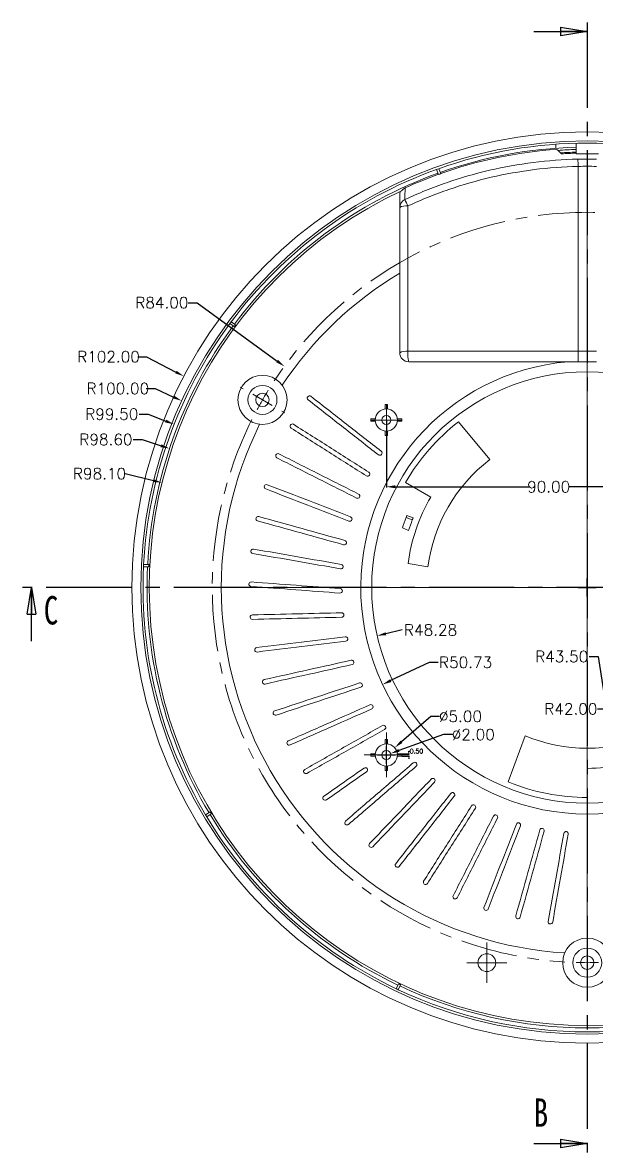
# Model space of a CAD drawing. Header units: inches. Extents: x -602 to 2189, y 557 to 1254.
# Drawn here: x -382.2 to -253.6, y 874.2 to 1127.1 of the extents above; entities that cross this region are included whole.
import ezdxf

# ---------------------------------------------------------------- set-up
doc = ezdxf.new("R2010")
doc.units = ezdxf.units.IN
doc.linetypes.add('CENTER2', pattern=[28.575, 19.05, -3.175, 3.175, -3.175])
doc.linetypes.add('CENTERX2', pattern=[20.32, 12.7, -2.54, 2.54, -2.54])
doc.styles.add('SLDTEXTSTYLE0', font='TXT', dxfattribs={"width": 0.75})
doc.styles.get("Standard").update_dxf_attribs({"font": 'txt', "bigfont": 'gbcbig.shx'})
doc.dimstyles.new('1.5', dxfattribs={"dimtxt": 1, "dimasz": 0.3, "dimexe": 0.18, "dimexo": 0.0625, "dimgap": 0.09, "dimtad": 0, "dimtih": 1, "dimtoh": 1, "dimzin": 0, "dimdsep": 46, "dimtxsty": 'Standard', "dimcen": 0, "dimadec": 0, "dimazin": 2, "dimtfac": 1, "dimtofl": 0, "dimtmove": 0, "dimatfit": 3, "dimfxl": 1, "dimtolj": 1, "dimtzin": 0, "dimarcsym": 0})
doc.dimstyles.new('2.5', dxfattribs={"dimtxt": 2.5, "dimasz": 2, "dimexe": 0.18, "dimexo": 0.0625, "dimgap": 0.09, "dimtad": 0, "dimtih": 1, "dimtoh": 1, "dimzin": 0, "dimdsep": 46, "dimtxsty": 'Standard', "dimcen": 2, "dimadec": 0, "dimazin": 0, "dimtfac": 1, "dimtofl": 0, "dimtmove": 0, "dimatfit": 3, "dimfxl": 1, "dimtolj": 1, "dimtzin": 0, "dimarcsym": 0})

# ---------------------------------------------------------------- blocks, each defined once
blk = doc.blocks.new('SW_CENTERMARKSYMBOL_5')
at = {"color": 0, "linetype": 'Continuous', "lineweight": 0}
for p, q in [((0, 2.5), (0, 5)), ((-2.5, 0), (-5, 0)), ((0, 0), (-2.5, 0)), ((0, 0), (0, 2.5)), ((0, 0), (0, -2.5)), ((0, 0), (2.5, 0)), ((2.5, 0), (5, 0)), ((0, -2.5), (0, -5))]:
    blk.add_line(p, q, dxfattribs=at)
blk = doc.blocks.new('SW_CENTERMARKSYMBOL_6')
at = {"color": 0, "linetype": 'Continuous', "lineweight": 0}
for p, q in [((72.75, -37), (72.75, 44.5)), ((-4.33, 2.5), (-4.98, 2.87)), ((149.82, 2.5), (150.47, 2.87)), ((0, 0), (-2.17, 1.25)), ((0, 0), (2.17, -1.25)), ((145.49, 0), (147.66, 1.25)), ((4.33, -2.5), (4.98, -2.88)), ((141.16, -2.5), (140.51, -2.88)), ((145.49, 0), (143.33, -1.25)), ((72.75, -42), (72.75, -39.5)), ((67.75, -42), (-13.75, -42)), ((72.75, -42), (70.25, -42)), ((72.75, -42), (72.75, -44.5)), ((72.75, -42), (75.25, -42)), ((77.75, -42), (159.25, -42)), ((72.75, -47), (72.75, -128.5)), ((72.75, -121), (72.75, -120.25)), ((72.75, -126), (72.75, -123.5)), ((72.75, -126), (72.75, -128.5)), ((72.75, -131), (72.75, -131.75))]:
    blk.add_line(p, q, dxfattribs=at)
at = {"color": 0, "linetype": 'CENTERX2', "lineweight": 0}
for start, end in [(33.4105, 146.5895), (153.4105, 266.5895), (273.4105, 26.5895)]:
    blk.add_arc((72.75, -42), 84, start, end, dxfattribs=at)
at = {"color": 0, "linetype": 'Continuous', "lineweight": 0}
for start, end in [(148.2948, 150), (30, 31.7052), (150, 151.7052), (28.2948, 30), (268.2948, 270), (270, 271.7052)]:
    blk.add_arc((72.75, -42), 84, start, end, dxfattribs=at)
blk = doc.blocks.new('SW_CENTERMARKSYMBOL_7')
at = {"color": 0, "linetype": 'Continuous', "lineweight": 0}
for p, q in [((0, 2.5), (0, 4.5)), ((-2.5, 0), (-4.5, 0)), ((0, 0), (-2.5, 0)), ((0, 0), (0, 2.5)), ((0, 0), (0, -2.5)), ((0, 0), (2.5, 0)), ((2.5, 0), (4.5, 0)), ((0, -2.5), (0, -4.5))]:
    blk.add_line(p, q, dxfattribs=at)
blk = doc.blocks.new('SW_CENTERMARKSYMBOL_10')
at = {"color": 0, "linetype": 'Continuous', "lineweight": 0}
for p, q in [((0, 2.5), (0, 3.5)), ((-2.5, 0), (-3.5, 0)), ((0, 0), (-2.5, 0)), ((0, 0), (0, 2.5)), ((0, 0), (0, -2.5)), ((0, 0), (2.5, 0)), ((2.5, 0), (3.5, 0)), ((0, -2.5), (0, -3.5))]:
    blk.add_line(p, q, dxfattribs=at)
blk = doc.blocks.new('_CLOSED')
at = {"color": 0, "linetype": 'ByBlock', "lineweight": -2}
for p, q in [((-1, 0.166667), (0, 0)), ((-1, 0.166667), (-1, -0.166667)), ((0, 0), (-1, -0.166667)), ((0, 0), (-1, 0))]:
    blk.add_line(p, q, dxfattribs=at)
blk = doc.blocks.new('*D179')
at = {"color": 0, "lineweight": -2}
for p, q in [((-300.69, 1038.09), (-300.69, 1023.03)), ((-210.69, 1038.09), (-210.69, 1023.03)), ((-298.69, 1023.21), (-268.79, 1023.21)), ((-212.69, 1023.21), (-259.86, 1023.21))]:
    blk.add_line(p, q, dxfattribs=at)
at = {"color": 0}
for points in [[(-298.69, 1023.54), (-298.69, 1022.88), (-300.69, 1023.21)], [(-212.69, 1023.54), (-212.69, 1022.88), (-210.69, 1023.21)]]:
    blk.add_solid(points, dxfattribs=at)
at = {"layer": 'Defpoints', "color": 0}
for p in [(-300.69, 1038.16), (-210.69, 1038.16), (-210.69, 1023.21)]:
    blk.add_point(p, dxfattribs=at)
at = {"color": 0, "insert": (-264.33, 1023.21), "char_height": 2.5, "attachment_point": 5}
blk.add_mtext('\\A1;90.00', dxfattribs=at)
blk = doc.blocks.new('*D180')
at = {"color": 0, "lineweight": -2}
for p, q in [((-345.06, 1064.42), (-343.06, 1064.42)), ((-343.06, 1064.42), (-325.16, 1051.35)), ((-255.69, 998.66), (-255.69, 1002.66)), ((-257.69, 1000.66), (-253.69, 1000.66))]:
    blk.add_line(p, q, dxfattribs=at)
at = {"color": 0}
blk.add_solid([(-324.96, 1051.62), (-325.35, 1051.09), (-323.54, 1050.18)], dxfattribs=at)
at = {"layer": 'Defpoints', "color": 0}
for p in [(-323.54, 1050.18), (-255.69, 1000.66)]:
    blk.add_point(p, dxfattribs=at)
at = {"color": 0, "insert": (-350.98, 1064.42), "char_height": 2.5, "attachment_point": 5}
blk.add_mtext('\\A1;R84.00', dxfattribs=at)
blk = doc.blocks.new('*D181')
at = {"color": 0, "lineweight": -2}
for p, q in [((-356.38, 1052.32), (-354.38, 1052.32)), ((-354.38, 1052.32), (-347.83, 1048.89)), ((-255.69, 998.66), (-255.69, 1002.66)), ((-257.69, 1000.66), (-253.69, 1000.66))]:
    blk.add_line(p, q, dxfattribs=at)
at = {"color": 0}
blk.add_solid([(-347.67, 1049.18), (-347.98, 1048.59), (-346.06, 1047.96)], dxfattribs=at)
at = {"layer": 'Defpoints', "color": 0}
for p in [(-346.06, 1047.96), (-255.69, 1000.66)]:
    blk.add_point(p, dxfattribs=at)
at = {"color": 0, "insert": (-362.93, 1052.32), "char_height": 2.5, "attachment_point": 5}
blk.add_mtext('\\A1;R102.00', dxfattribs=at)
blk = doc.blocks.new('*D182')
at = {"color": 0, "lineweight": -2}
for p, q in [((-354.5, 1045.21), (-352.5, 1045.21)), ((-352.5, 1045.21), (-348.35, 1043.3)), ((-255.69, 998.66), (-255.69, 1002.66)), ((-257.69, 1000.66), (-253.69, 1000.66))]:
    blk.add_line(p, q, dxfattribs=at)
at = {"color": 0}
blk.add_solid([(-348.21, 1043.6), (-348.49, 1043), (-346.53, 1042.46)], dxfattribs=at)
at = {"layer": 'Defpoints', "color": 0}
for p in [(-346.53, 1042.46), (-255.69, 1000.66)]:
    blk.add_point(p, dxfattribs=at)
at = {"color": 0, "insert": (-360.84, 1045.21), "char_height": 2.5, "attachment_point": 5}
blk.add_mtext('\\A1;R100.00', dxfattribs=at)
blk = doc.blocks.new('*D183')
at = {"color": 0, "lineweight": -2}
for p, q in [((-356.06, 1039.48), (-354.06, 1039.48)), ((-354.06, 1039.48), (-350.1, 1037.92)), ((-255.69, 998.66), (-255.69, 1002.66)), ((-257.69, 1000.66), (-253.69, 1000.66))]:
    blk.add_line(p, q, dxfattribs=at)
at = {"color": 0}
blk.add_solid([(-349.98, 1038.23), (-350.22, 1037.61), (-348.24, 1037.19)], dxfattribs=at)
at = {"layer": 'Defpoints', "color": 0}
for p in [(-348.24, 1037.19), (-255.69, 1000.66)]:
    blk.add_point(p, dxfattribs=at)
at = {"color": 0, "insert": (-362.19, 1039.48), "char_height": 2.5, "attachment_point": 5}
blk.add_mtext('\\A1;R99.50', dxfattribs=at)
blk = doc.blocks.new('*D184')
at = {"color": 0, "lineweight": -2}
for p, q in [((-357.37, 1033.79), (-355.37, 1033.79)), ((-355.37, 1033.79), (-351.15, 1032.39)), ((-255.69, 998.66), (-255.69, 1002.66)), ((-257.69, 1000.66), (-253.69, 1000.66))]:
    blk.add_line(p, q, dxfattribs=at)
at = {"color": 0}
blk.add_solid([(-351.05, 1032.71), (-351.26, 1032.07), (-349.25, 1031.76)], dxfattribs=at)
at = {"layer": 'Defpoints', "color": 0}
for p in [(-349.25, 1031.76), (-255.69, 1000.66)]:
    blk.add_point(p, dxfattribs=at)
at = {"color": 0, "insert": (-363.5, 1033.79), "char_height": 2.5, "attachment_point": 5}
blk.add_mtext('\\A1;R98.60', dxfattribs=at)
blk = doc.blocks.new('*D185')
at = {"color": 0, "lineweight": -2}
for p, q in [((-359.23, 1026.15), (-352.88, 1024.59)), ((-255.69, 998.66), (-255.69, 1002.66)), ((-257.69, 1000.66), (-253.69, 1000.66))]:
    blk.add_line(p, q, dxfattribs=at)
at = {"color": 0}
blk.add_solid([(-352.8, 1024.91), (-352.96, 1024.27), (-350.94, 1024.11)], dxfattribs=at)
at = {"layer": 'Defpoints', "color": 0}
for p in [(-350.94, 1024.11), (-255.69, 1000.66)]:
    blk.add_point(p, dxfattribs=at)
at = {"color": 0, "insert": (-364.94, 1026.15), "char_height": 2.5, "attachment_point": 5}
blk.add_mtext('\\A1;R98.10', dxfattribs=at)
blk = doc.blocks.new('*D189')
at = {"color": 0, "lineweight": -2}
for p, q in [((-253.43, 973.47), (-251.43, 973.47)), ((-251.43, 973.47), (-249.5, 961.14))]:
    blk.add_line(p, q, dxfattribs=at)
at = {"color": 0}
blk.add_solid([(-249.17, 961.19), (-249.83, 961.09), (-249.2, 959.16)], dxfattribs=at)
at = {"layer": 'Defpoints', "color": 0}
for p in [(-255.69, 1000.66), (-249.2, 959.16)]:
    blk.add_point(p, dxfattribs=at)
at = {"color": 0, "insert": (-259.36, 973.47), "char_height": 2.5, "attachment_point": 5}
blk.add_mtext('\\A1;R42.00', dxfattribs=at)
blk = doc.blocks.new('*D190')
at = {"color": 0, "lineweight": -2}
for p, q in [((-255.27, 985.19), (-253.27, 985.19)), ((-253.27, 985.19), (-249.29, 959.65))]:
    blk.add_line(p, q, dxfattribs=at)
at = {"color": 0}
blk.add_solid([(-248.96, 959.7), (-249.62, 959.6), (-248.98, 957.68)], dxfattribs=at)
at = {"layer": 'Defpoints', "color": 0}
for p in [(-255.69, 1000.66), (-248.98, 957.68)]:
    blk.add_point(p, dxfattribs=at)
at = {"color": 0, "insert": (-261.41, 985.19), "char_height": 2.5, "attachment_point": 5}
blk.add_mtext('\\A1;R43.50', dxfattribs=at)
blk = doc.blocks.new('*D192')
at = {"color": 0, "lineweight": -2}
for p, q in [((-290.76, 971.8), (-297.3, 966.11)), ((-288.76, 971.8), (-290.76, 971.8)), ((-300.69, 961.16), (-300.69, 965.16)), ((-302.69, 963.16), (-298.69, 963.16))]:
    blk.add_line(p, q, dxfattribs=at)
at = {"color": 0}
blk.add_solid([(-297.51, 966.36), (-297.08, 965.86), (-298.8, 964.8)], dxfattribs=at)
at = {"layer": 'Defpoints', "color": 0}
for p in [(-298.8, 964.8), (-302.58, 961.51)]:
    blk.add_point(p, dxfattribs=at)
at = {"color": 0, "insert": (-284.09, 971.8), "char_height": 2.5, "attachment_point": 5}
blk.add_mtext('\\A1;∅5.00', dxfattribs=at)
blk = doc.blocks.new('*D193')
at = {"color": 0, "lineweight": -2}
for p, q in [((-287.89, 967.72), (-297.86, 964.16)), ((-285.89, 967.72), (-287.89, 967.72)), ((-300.69, 961.16), (-300.69, 965.16)), ((-302.69, 963.16), (-298.69, 963.16))]:
    blk.add_line(p, q, dxfattribs=at)
at = {"color": 0}
blk.add_solid([(-297.98, 964.48), (-297.75, 963.85), (-299.75, 963.49)], dxfattribs=at)
at = {"layer": 'Defpoints', "color": 0}
for p in [(-301.63, 962.82), (-299.75, 963.49)]:
    blk.add_point(p, dxfattribs=at)
at = {"color": 0, "insert": (-281.22, 967.72), "char_height": 2.5, "attachment_point": 5}
blk.add_mtext('\\A1;∅2.00', dxfattribs=at)
blk = doc.blocks.new('*D194')
at = {"color": 0, "lineweight": -2}
for p, q in [((-295.68, 963.71), (-295.68, 964.01)), ((-295.68, 964.01), (-295.38, 964.01)), ((-297.13, 963.41), (-295.5, 963.41)), ((-297.13, 962.91), (-295.5, 962.91)), ((-295.68, 962.61), (-295.68, 962.31))]:
    blk.add_line(p, q, dxfattribs=at)
at = {"color": 0}
for points in [[(-295.73, 963.71), (-295.63, 963.71), (-295.68, 963.41)], [(-295.73, 962.61), (-295.63, 962.61), (-295.68, 962.91)]]:
    blk.add_solid(points, dxfattribs=at)
at = {"layer": 'Defpoints', "color": 0}
for p in [(-297.19, 963.41), (-297.19, 962.91), (-295.68, 962.91)]:
    blk.add_point(p, dxfattribs=at)
at = {"color": 0, "insert": (-293.95, 964.01), "char_height": 1, "attachment_point": 5}
blk.add_mtext('\\A1;0.50', dxfattribs=at)
blk = doc.blocks.new('*D222')
at = {"color": 0, "lineweight": -2}
blk.add_line((-297.12, 991.15), (-300.8, 990.3), dxfattribs=at)
at = {"color": 0}
blk.add_solid([(-300.87, 990.63), (-300.73, 989.98), (-302.75, 989.85)], dxfattribs=at)
at = {"layer": 'Defpoints', "color": 0}
for p in [(-255.69, 1000.66), (-302.75, 989.85)]:
    blk.add_point(p, dxfattribs=at)
at = {"color": 0, "insert": (-290.78, 991.15), "char_height": 2.5, "attachment_point": 5}
blk.add_mtext('\\A1;R48.28', dxfattribs=at)
blk = doc.blocks.new('*D223')
at = {"color": 0, "lineweight": -2}
for p, q in [((-291.08, 983.89), (-299.73, 979.8)), ((-289.08, 983.89), (-291.08, 983.89))]:
    blk.add_line(p, q, dxfattribs=at)
at = {"color": 0}
blk.add_solid([(-299.87, 980.1), (-299.58, 979.5), (-301.54, 978.94)], dxfattribs=at)
at = {"layer": 'Defpoints', "color": 0}
for p in [(-255.69, 1000.66), (-301.54, 978.94)]:
    blk.add_point(p, dxfattribs=at)
at = {"color": 0, "insert": (-282.94, 983.89), "char_height": 2.5, "attachment_point": 5}
blk.add_mtext('\\A1;R50.73', dxfattribs=at)

msp = doc.modelspace()

# ---------------------------------------------------------------- linework, layer by layer
at = {"color": 1, "linetype": 'CENTER2'}
for p, q in [((-255.689, 1127.136), (-255.689, 874.176)), ((-129.209, 1000.656), (-382.169, 1000.656))]:
    msp.add_line(p, q, dxfattribs=at)
at = {"color": 7, "linetype": 'Continuous', "lineweight": 30}
for p, q in [((-267.689, 1125.136), (-255.689, 1125.136)), ((-380.169, 988.656), (-380.169, 1000.656)), ((-267.689, 876.176), (-255.689, 876.176))]:
    msp.add_line(p, q, dxfattribs=at)
at = {"color": 7, "linetype": 'Continuous', "lineweight": 15}
for p, q in [((-262.762, 1099.904), (-262.762, 1099)), ((-258.189, 1097.723), (-258.189, 1100.124)), ((-288.978, 1093.145), (-289.438, 1094.257)), ((-288.967, 1094.426), (-288.506, 1093.314)), ((-257.739, 1094.938), (-257.739, 1053.549)), ((-297.689, 1053.201), (-297.689, 1085.728)), ((-295.88, 1086.074), (-295.88, 1053.547)), ((-335.455, 1060.135), (-334.454, 1059.466)), ((-334.752, 1059.064), (-335.753, 1059.733)), ((-257.739, 1051.201), (-257.739, 1053.549)), ((-257.739, 1053.549), (-253.64, 1053.549)), ((-257.739, 1051.201), (-295.689, 1051.201)), ((-253.64, 1051.201), (-257.739, 1051.201)), ((-300.939, 1040.643), (-300.939, 1041.656)), ((-300.939, 1041.656), (-300.439, 1041.656)), ((-300.439, 1041.656), (-300.439, 1040.643)), ((-304.189, 1038.406), (-303.177, 1038.406)), ((-304.189, 1037.906), (-304.189, 1038.406)), ((-303.177, 1037.906), (-304.189, 1037.906)), ((-298.202, 1038.406), (-297.189, 1038.406)), ((-297.189, 1037.906), (-298.202, 1037.906)), ((-297.189, 1038.406), (-297.189, 1037.906)), ((-277.519, 1029.282), (-284.553, 1037.749)), ((-300.939, 1034.656), (-300.939, 1035.668)), ((-300.439, 1034.656), (-300.939, 1034.656)), ((-300.439, 1035.668), (-300.439, 1034.656)), ((-296.393, 1024.156), (-290.764, 1020.906)), ((-294.872, 1015.779), (-296.265, 1016.336)), ((-294.689, 1016.244), (-296.082, 1016.801)), ((-297.099, 1013.979), (-295.703, 1013.421)), ((-353.878, 1005.296), (-355.081, 1005.296)), ((-355.057, 1005.796), (-353.853, 1005.796)), ((-295.834, 1006.008), (-291.395, 1005.248)), ((-300.939, 966.656), (-300.939, 965.643)), ((-300.439, 966.656), (-300.939, 966.656)), ((-300.439, 965.643), (-300.439, 966.656)), ((-269.566, 967.438), (-273.381, 957.113)), ((-303.177, 963.406), (-304.189, 963.406)), ((-304.189, 963.406), (-304.189, 962.906)), ((-304.189, 962.906), (-303.177, 962.906)), ((-297.189, 963.406), (-298.202, 963.406)), ((-298.202, 962.906), (-297.189, 962.906)), ((-297.189, 962.906), (-297.189, 963.406)), ((-300.939, 960.668), (-300.939, 959.656)), ((-300.939, 959.656), (-300.439, 959.656)), ((-300.439, 959.656), (-300.439, 960.668)), ((-255.689, 953.656), (-255.689, 960.156)), ((-341.166, 949.724), (-340.165, 950.393)), ((-339.908, 949.963), (-340.909, 949.295)), ((-298.464, 910.82), (-298.004, 911.932)), ((-297.551, 911.717), (-298.012, 910.605))]:
    msp.add_line(p, q, dxfattribs=at)
for centre, radius in [((-255.689, 1000.656), 102), ((-255.689, 1000.656), 100), ((-328.436, 1042.656), 5.5), ((-255.689, 1000.656), 48.284), ((-328.436, 1042.656), 3.25), ((-328.436, 1042.656), 1.5), ((-300.689, 1038.156), 2.5), ((-300.689, 1038.156), 1), ((-300.689, 963.156), 2.5), ((-300.689, 963.156), 1), ((-255.689, 916.656), 5.5), ((-278.189, 916.656), 2), ((-255.689, 916.656), 3.25), ((-255.689, 916.656), 1.5)]:
    msp.add_circle(centre, radius, dxfattribs=at)
for centre, radius, start, end in [((-255.689, 1000.656), 99.5, 70.46118, 109.53882), ((-255.689, 1000.656), 98.598, 91.45292, 109.5117), ((-255.689, 1000.656), 98.333, 93.96997, 109.50366), ((-255.689, 1000.656), 98.098, 91.46033, 93.83905), ((-255.689, 1000.656), 97.5, 91.46928, 93.50175), ((-255.689, 1000.656), 97.275, 91.47268, 93.38876), ((-255.689, 1000.656), 97.099, 88.52465, 91.47535), ((-403.622, 1091.885), 145.915, 1.19907, 1.83614), ((-255.689, 1000.656), 99.5, 109.82709, 143.28882), ((-255.689, 1000.656), 98.598, 109.80261, 143.2617), ((-255.689, 1000.656), 98.333, 109.79535, 114.52526), ((-255.689, 1000.656), 99.5, 109.53882, 109.82709), ((-255.689, 1000.656), 98.298, 109.50257, 109.79438), ((-255.689, 1000.656), 98.098, 115.0799, 64.9201), ((-295.728, 1085.719), 1.962, 114.05582, 179.74498), ((-296.286, 1083.29), 2.813, 81.70483, 119.93017), ((-258.226, 1103.904), 41.662, 203.17241, 205.33968), ((-255.689, 1000.656), 81.972, 120.82177, 146.46936), ((-255.689, 1000.656), 99.5, 143.28882, 143.57709), ((-255.689, 1000.656), 99.5, 143.57709, 177.03882), ((-255.689, 1000.656), 98.598, 143.55261, 177.0117), ((-255.689, 1000.656), 98.298, 143.25257, 143.54438), ((-296.286, 1050.763), 2.813, 81.70483, 119.93017), ((-295.689, 1053.201), 2, 180, 270), ((-289.38, 1052.895), 6.533, 174.2707, 195.02508), ((-255.689, 1000.656), 50.728, 94.86336, 85.13664), ((-255.689, 1000.656), 81.972, 153.53064, 266.46936), ((-255.689, 1000.656), 47, 127.88753, 150), ((-255.689, 1000.656), 36, 127.32842, 172.67158), ((-255.689, 1000.656), 40.5, 150, 172.40612), ((-255.689, 1000.656), 43.5, 158.8718, 162.16526), ((-255.689, 1000.656), 43.5, 158.21321, 158.8718), ((-255.689, 1000.656), 42, 158.89532, 162.30664), ((-255.689, 1000.656), 42, 158.21321, 158.89532), ((-255.689, 1000.656), 99.5, 177.32709, 210.78882), ((-255.689, 1000.656), 99.5, 177.03882, 177.32709), ((-255.689, 1000.656), 98.598, 177.30261, 210.7617), ((-255.689, 1000.656), 98.298, 177.00257, 177.29438), ((-255.689, 1000.656), 36, 247.32842, 292.67158), ((-255.689, 1000.656), 40.5, 270, 292.40612), ((-255.689, 1000.656), 47, 247.88753, 270), ((-255.689, 1000.656), 99.5, 210.78882, 211.07709), ((-255.689, 1000.656), 99.5, 211.07709, 244.53882), ((-255.689, 1000.656), 98.298, 210.75257, 211.04438), ((-255.689, 1000.656), 98.598, 211.05261, 244.5117), ((-255.689, 1000.656), 99.5, 244.53882, 244.82709), ((-255.689, 1000.656), 98.298, 244.50257, 244.79438), ((-255.689, 1000.656), 98.598, 244.80261, 295.19739), ((-255.689, 1000.656), 99.5, 244.82709, 295.17291)]:
    msp.add_arc(centre, radius, start, end, dxfattribs=at)
for centre, major_axis, ratio, start_param, end_param in [((-255.689, 1003.836), (0, 91.125), 0.9995166, 6.2606787, 6.3056919), ((-257.739, 1053.201), (400, 0), 0.0008682, 1.5707963, 1.6662938)]:
    msp.add_ellipse(centre, major_axis=major_axis, ratio=ratio, start_param=start_param, end_param=end_param, dxfattribs=at)
for points in [[(-262.497, 1098.753), (-262.145, 1098.424), (-261.792, 1098.093), (-261.439, 1097.761)], [(-257.782, 1096.56), (-256.387, 1096.592), (-254.992, 1096.592), (-253.597, 1096.56)], [(-297.689, 1085.728), (-297.689, 1086.671), (-297.689, 1087.611), (-297.689, 1088.549)], [(-305.683, 960.231), (-308.654, 958.146), (-311.655, 956.041), (-314.687, 953.915)], [(-314.113, 953.096), (-311.081, 955.222), (-308.08, 957.328), (-305.109, 959.412)]]:
    msp.add_open_spline(points, degree=3, dxfattribs=at)
for points, knots in [([(-296.528, 1087.51), (-295.004, 1088.223), (-293.462, 1088.894), (-290.345, 1090.156), (-288.767, 1090.747), (-284.014, 1092.388), (-280.812, 1093.308), (-274.344, 1094.814), (-271.077, 1095.4), (-264.479, 1096.235), (-261.147, 1096.484), (-257.782, 1096.56)], [0, 0, 0, 0, 0.125, 0.125, 0.25, 0.25, 0.5, 0.5, 0.75, 0.75, 1, 1, 1, 1]), ([(-257.739, 1094.938), (-261.05, 1094.864), (-264.329, 1094.62), (-270.823, 1093.802), (-274.038, 1093.229), (-280.405, 1091.754), (-283.557, 1090.852), (-288.236, 1089.246), (-289.79, 1088.667), (-292.86, 1087.43), (-294.379, 1086.772), (-295.88, 1086.074)], [0, 0, 0, 0, 0.25, 0.25, 0.5, 0.5, 0.75, 0.75, 0.875, 0.875, 1, 1, 1, 1]), ([(-297.689, 1088.549), (-297.689, 1088.695), (-297.674, 1088.838), (-297.614, 1089.12), (-297.569, 1089.259), (-297.51, 1089.393)], [0, 0, 0, 0, 0.5, 0.5, 1, 1, 1, 1]), ([(-297.271, 1089.505), (-297.171, 1089.637), (-297.057, 1089.754), (-296.8, 1089.96), (-296.658, 1090.048), (-296.507, 1090.117)], [0, 0, 0, 0, 0.5, 0.5, 1, 1, 1, 1]), ([(-296.507, 1090.117), (-296.509, 1089.863), (-296.511, 1089.608), (-296.513, 1089.353), (-296.518, 1088.74), (-296.523, 1088.126), (-296.528, 1087.51)], [0, 0, 0, 0, 0.004, 0.004, 0.004, 0.013618257, 0.013618257, 0.013618257, 0.013618257]), ([(-317.602, 1043.461), (-317.706, 1043.542), (-317.841, 1043.579), (-318.1, 1043.548), (-318.223, 1043.478), (-318.384, 1043.273), (-318.422, 1043.137), (-318.39, 1042.875), (-318.321, 1042.754), (-318.217, 1042.673)], [0, 0, 0, 0, 0.25, 0.25, 0.5, 0.5, 0.75, 0.75, 1, 1, 1, 1]), ([(-318.217, 1042.673), (-315.542, 1040.583), (-312.892, 1038.512), (-307.638, 1034.408), (-305.036, 1032.374), (-302.457, 1030.36)], [0, 0, 0, 0, 0.5, 0.5, 1, 1, 1, 1]), ([(-301.842, 1031.148), (-304.419, 1033.162), (-307.022, 1035.195), (-312.275, 1039.3), (-314.926, 1041.371), (-317.602, 1043.461)], [0, 0, 0, 0, 0.5, 0.5, 1, 1, 1, 1]), ([(-321.496, 1037.193), (-321.607, 1037.264), (-321.745, 1037.288), (-321.999, 1037.231), (-322.115, 1037.15), (-322.255, 1036.929), (-322.28, 1036.791), (-322.222, 1036.533), (-322.142, 1036.42), (-322.031, 1036.349)], [0, 0, 0, 0, 0.25, 0.25, 0.5, 0.5, 0.75, 0.75, 1, 1, 1, 1]), ([(-304.605, 1026.483), (-307.368, 1028.235), (-310.157, 1030.003), (-315.787, 1033.573), (-318.628, 1035.375), (-321.496, 1037.193)], [0, 0, 0, 0, 0.5, 0.5, 1, 1, 1, 1]), ([(-322.031, 1036.349), (-319.164, 1034.531), (-316.323, 1032.729), (-310.693, 1029.159), (-307.904, 1027.39), (-305.141, 1025.638)], [0, 0, 0, 0, 0.5, 0.5, 1, 1, 1, 1]), ([(-324.757, 1030.575), (-324.875, 1030.634), (-325.014, 1030.644), (-325.262, 1030.562), (-325.369, 1030.47), (-325.487, 1030.237), (-325.498, 1030.097), (-325.416, 1029.846), (-325.325, 1029.741), (-325.207, 1029.682)], [0, 0, 0, 0, 0.25, 0.25, 0.5, 0.5, 0.75, 0.75, 1, 1, 1, 1]), ([(-325.207, 1029.682), (-322.176, 1028.153), (-319.172, 1026.638), (-313.22, 1023.637), (-310.271, 1022.149), (-307.349, 1020.676)], [0, 0, 0, 0, 0.5, 0.5, 1, 1, 1, 1]), ([(-306.899, 1021.569), (-309.82, 1023.042), (-312.769, 1024.529), (-318.721, 1027.531), (-321.725, 1029.046), (-324.757, 1030.575)], [0, 0, 0, 0, 0.5, 0.5, 1, 1, 1, 1]), ([(-302.457, 1030.36), (-302.355, 1030.28), (-302.224, 1030.243), (-301.965, 1030.271), (-301.839, 1030.34), (-301.675, 1030.549), (-301.636, 1030.687), (-301.671, 1030.95), (-301.74, 1031.068), (-301.842, 1031.148)], [0, 0, 0, 0, 0.25, 0.25, 0.5, 0.5, 0.75, 0.75, 1, 1, 1, 1]), ([(-305.141, 1025.638), (-305.032, 1025.569), (-304.897, 1025.544), (-304.643, 1025.598), (-304.524, 1025.678), (-304.38, 1025.902), (-304.356, 1026.044), (-304.416, 1026.302), (-304.496, 1026.413), (-304.605, 1026.483)], [0, 0, 0, 0, 0.25, 0.25, 0.5, 0.5, 0.75, 0.75, 1, 1, 1, 1]), ([(-327.354, 1023.668), (-327.477, 1023.716), (-327.617, 1023.712), (-327.856, 1023.607), (-327.954, 1023.504), (-328.048, 1023.261), (-328.045, 1023.12), (-327.939, 1022.879), (-327.838, 1022.783), (-327.715, 1022.735)], [0, 0, 0, 0, 0.25, 0.25, 0.5, 0.5, 0.75, 0.75, 1, 1, 1, 1]), ([(-327.715, 1022.735), (-324.549, 1021.511), (-321.411, 1020.298), (-315.194, 1017.893), (-312.113, 1016.702), (-309.061, 1015.522)], [0, 0, 0, 0, 0.5, 0.5, 1, 1, 1, 1]), ([(-308.701, 1016.454), (-311.752, 1017.634), (-314.832, 1018.825), (-321.05, 1021.23), (-324.188, 1022.443), (-327.354, 1023.668)], [0, 0, 0, 0, 0.5, 0.5, 1, 1, 1, 1]), ([(-307.349, 1020.676), (-307.234, 1020.618), (-307.098, 1020.606), (-306.85, 1020.685), (-306.739, 1020.777), (-306.619, 1021.013), (-306.608, 1021.157), (-306.693, 1021.408), (-306.784, 1021.511), (-306.899, 1021.569)], [0, 0, 0, 0, 0.25, 0.25, 0.5, 0.5, 0.75, 0.75, 1, 1, 1, 1]), ([(-329.263, 1016.541), (-329.39, 1016.576), (-329.529, 1016.558), (-329.756, 1016.43), (-329.844, 1016.319), (-329.914, 1016.067), (-329.897, 1015.928), (-329.767, 1015.698), (-329.658, 1015.612), (-329.531, 1015.577)], [0, 0, 0, 0, 0.25, 0.25, 0.5, 0.5, 0.75, 0.75, 1, 1, 1, 1]), ([(-329.531, 1015.577), (-326.26, 1014.668), (-323.019, 1013.768), (-316.595, 1011.984), (-313.413, 1011.1), (-310.261, 1010.224)], [0, 0, 0, 0, 0.5, 0.5, 1, 1, 1, 1]), ([(-309.993, 1011.188), (-313.145, 1012.063), (-316.327, 1012.947), (-322.751, 1014.732), (-325.992, 1015.632), (-329.263, 1016.541)], [0, 0, 0, 0, 0.5, 0.5, 1, 1, 1, 1]), ([(-309.061, 1015.522), (-308.941, 1015.475), (-308.804, 1015.477), (-308.565, 1015.579), (-308.464, 1015.681), (-308.367, 1015.929), (-308.371, 1016.073), (-308.48, 1016.314), (-308.58, 1016.408), (-308.701, 1016.454)], [0, 0, 0, 0, 0.25, 0.25, 0.5, 0.5, 0.75, 0.75, 1, 1, 1, 1]), ([(-310.261, 1010.224), (-310.136, 1010.19), (-310, 1010.205), (-309.772, 1010.33), (-309.682, 1010.442), (-309.609, 1010.698), (-309.627, 1010.841), (-309.759, 1011.07), (-309.868, 1011.153), (-309.993, 1011.188)], [0, 0, 0, 0, 0.25, 0.25, 0.5, 0.5, 0.75, 0.75, 1, 1, 1, 1]), ([(-330.465, 1009.26), (-330.595, 1009.283), (-330.731, 1009.252), (-330.945, 1009.102), (-331.021, 1008.983), (-331.066, 1008.726), (-331.036, 1008.588), (-330.884, 1008.372), (-330.767, 1008.298), (-330.637, 1008.275)], [0, 0, 0, 0, 0.25, 0.25, 0.5, 0.5, 0.75, 0.75, 1, 1, 1, 1]), ([(-330.637, 1008.275), (-327.293, 1007.691), (-323.979, 1007.113), (-317.412, 1005.966), (-314.158, 1005.398), (-310.935, 1004.835)], [0, 0, 0, 0, 0.5, 0.5, 1, 1, 1, 1]), ([(-310.763, 1005.82), (-313.986, 1006.383), (-317.239, 1006.951), (-323.806, 1008.098), (-327.12, 1008.676), (-330.465, 1009.26)], [0, 0, 0, 0, 0.5, 0.5, 1, 1, 1, 1]), ([(-310.935, 1004.835), (-310.808, 1004.813), (-310.674, 1004.841), (-310.459, 1004.989), (-310.381, 1005.108), (-310.334, 1005.37), (-310.365, 1005.51), (-310.519, 1005.726), (-310.636, 1005.798), (-310.763, 1005.82)], [0, 0, 0, 0, 0.25, 0.25, 0.5, 0.5, 0.75, 0.75, 1, 1, 1, 1]), ([(-330.948, 1001.897), (-331.08, 1001.907), (-331.212, 1001.863), (-331.41, 1001.693), (-331.474, 1001.567), (-331.494, 1001.306), (-331.451, 1001.173), (-331.279, 1000.973), (-331.155, 1000.91), (-331.023, 1000.9)], [0, 0, 0, 0, 0.25, 0.25, 0.5, 0.5, 0.75, 0.75, 1, 1, 1, 1]), ([(-311.004, 1000.403), (-314.267, 1000.647), (-317.56, 1000.894), (-324.208, 1001.392), (-327.563, 1001.644), (-330.948, 1001.897)], [0, 0, 0, 0, 0.5, 0.5, 1, 1, 1, 1]), ([(-331.023, 1000.9), (-327.638, 1000.647), (-324.283, 1000.395), (-317.635, 999.897), (-314.342, 999.65), (-311.079, 999.406)], [0, 0, 0, 0, 0.5, 0.5, 1, 1, 1, 1]), ([(-311.079, 999.406), (-310.95, 999.396), (-310.82, 999.438), (-310.62, 999.605), (-310.554, 999.732), (-310.533, 999.997), (-310.578, 1000.134), (-310.752, 1000.333), (-310.875, 1000.393), (-311.004, 1000.403)], [0, 0, 0, 0, 0.25, 0.25, 0.5, 0.5, 0.75, 0.75, 1, 1, 1, 1]), ([(-330.708, 994.523), (-330.839, 994.52), (-330.968, 994.463), (-331.148, 994.274), (-331.199, 994.143), (-331.194, 993.881), (-331.137, 993.752), (-330.947, 993.57), (-330.817, 993.52), (-330.685, 993.523)], [0, 0, 0, 0, 0.25, 0.25, 0.5, 0.5, 0.75, 0.75, 1, 1, 1, 1]), ([(-310.714, 994.988), (-313.984, 994.912), (-317.286, 994.835), (-323.951, 994.68), (-327.314, 994.602), (-330.708, 994.523)], [0, 0, 0, 0, 0.5, 0.5, 1, 1, 1, 1]), ([(-310.69, 993.988), (-310.562, 993.991), (-310.436, 994.046), (-310.254, 994.231), (-310.2, 994.364), (-310.205, 994.63), (-310.263, 994.762), (-310.456, 994.943), (-310.584, 994.991), (-310.714, 994.988)], [0, 0, 0, 0, 0.25, 0.25, 0.5, 0.5, 0.75, 0.75, 1, 1, 1, 1]), ([(-330.685, 993.523), (-327.291, 993.602), (-323.928, 993.68), (-317.263, 993.835), (-313.962, 993.912), (-310.69, 993.988)], [0, 0, 0, 0, 0.5, 0.5, 1, 1, 1, 1]), ([(-309.894, 989.628), (-313.142, 989.232), (-316.42, 988.832), (-323.038, 988.025), (-326.377, 987.618), (-329.747, 987.207)], [0, 0, 0, 0, 0.5, 0.5, 1, 1, 1, 1]), ([(-309.773, 988.635), (-309.645, 988.651), (-309.525, 988.717), (-309.362, 988.92), (-309.322, 989.057), (-309.353, 989.321), (-309.424, 989.446), (-309.633, 989.608), (-309.766, 989.643), (-309.894, 989.628)], [0, 0, 0, 0, 0.25, 0.25, 0.5, 0.5, 0.75, 0.75, 1, 1, 1, 1]), ([(-329.747, 987.207), (-329.878, 987.191), (-330, 987.122), (-330.161, 986.916), (-330.199, 986.78), (-330.167, 986.521), (-330.099, 986.398), (-329.891, 986.235), (-329.757, 986.198), (-329.626, 986.214)], [0, 0, 0, 0, 0.25, 0.25, 0.5, 0.5, 0.75, 0.75, 1, 1, 1, 1]), ([(-329.626, 986.214), (-326.256, 986.625), (-322.917, 987.032), (-316.3, 987.839), (-313.021, 988.239), (-309.773, 988.635)], [0, 0, 0, 0, 0.5, 0.5, 1, 1, 1, 1]), ([(-308.554, 984.373), (-311.747, 983.661), (-314.97, 982.942), (-321.477, 981.491), (-324.761, 980.759), (-328.075, 980.02)], [0, 0, 0, 0, 0.5, 0.5, 1, 1, 1, 1]), ([(-308.336, 983.397), (-308.21, 983.425), (-308.098, 983.503), (-307.955, 983.721), (-307.928, 983.862), (-307.985, 984.121), (-308.068, 984.239), (-308.293, 984.379), (-308.428, 984.401), (-308.554, 984.373)], [0, 0, 0, 0, 0.25, 0.25, 0.5, 0.5, 0.75, 0.75, 1, 1, 1, 1]), ([(-327.857, 979.044), (-324.544, 979.783), (-321.26, 980.515), (-314.754, 981.966), (-311.53, 982.685), (-308.336, 983.397)], [0, 0, 0, 0, 0.5, 0.5, 1, 1, 1, 1]), ([(-328.075, 980.02), (-328.203, 979.991), (-328.317, 979.911), (-328.458, 979.691), (-328.482, 979.551), (-328.426, 979.296), (-328.345, 979.181), (-328.122, 979.039), (-327.986, 979.015), (-327.857, 979.044)], [0, 0, 0, 0, 0.25, 0.25, 0.5, 0.5, 0.75, 0.75, 1, 1, 1, 1]), ([(-306.706, 979.275), (-309.814, 978.254), (-312.951, 977.223), (-319.285, 975.142), (-322.481, 974.092), (-325.706, 973.032)], [0, 0, 0, 0, 0.5, 0.5, 1, 1, 1, 1]), ([(-306.706, 979.275), (-306.583, 979.316), (-306.446, 979.307), (-306.211, 979.19), (-306.115, 979.082), (-306.033, 978.828), (-306.046, 978.686), (-306.167, 978.453), (-306.272, 978.365), (-306.394, 978.325)], [0, 0, 0, 0, 0.25, 0.25, 0.5, 0.5, 0.75, 0.75, 1, 1, 1, 1]), ([(-325.394, 972.082), (-322.169, 973.141), (-318.973, 974.192), (-312.64, 976.273), (-309.502, 977.304), (-306.394, 978.325)], [0, 0, 0, 0, 0.5, 0.5, 1, 1, 1, 1]), ([(-304.367, 974.383), (-307.36, 973.062), (-310.382, 971.729), (-316.481, 969.038), (-319.559, 967.68), (-322.665, 966.309)], [0, 0, 0, 0, 0.5, 0.5, 1, 1, 1, 1]), ([(-303.964, 973.468), (-303.845, 973.52), (-303.75, 973.618), (-303.653, 973.86), (-303.654, 974.003), (-303.76, 974.247), (-303.864, 974.346), (-304.112, 974.44), (-304.249, 974.435), (-304.367, 974.383)], [0, 0, 0, 0, 0.25, 0.25, 0.5, 0.5, 0.75, 0.75, 1, 1, 1, 1]), ([(-325.394, 972.082), (-325.519, 972.041), (-325.659, 972.051), (-325.892, 972.169), (-325.984, 972.276), (-326.066, 972.525), (-326.056, 972.665), (-325.937, 972.9), (-325.83, 972.991), (-325.706, 973.032)], [0, 0, 0, 0, 0.25, 0.25, 0.5, 0.5, 0.75, 0.75, 1, 1, 1, 1]), ([(-322.261, 965.394), (-319.155, 966.764), (-316.078, 968.122), (-309.979, 970.814), (-306.957, 972.147), (-303.964, 973.468)], [0, 0, 0, 0, 0.5, 0.5, 1, 1, 1, 1]), ([(-301.561, 969.743), (-304.41, 968.135), (-307.287, 966.513), (-313.093, 963.237), (-316.023, 961.584), (-318.98, 959.916)], [0, 0, 0, 0, 0.5, 0.5, 1, 1, 1, 1]), ([(-318.489, 959.045), (-315.532, 960.713), (-312.602, 962.366), (-306.796, 965.641), (-303.919, 967.264), (-301.069, 968.872)], [0, 0, 0, 0, 0.5, 0.5, 1, 1, 1, 1]), ([(-301.069, 968.872), (-300.957, 968.935), (-300.872, 969.042), (-300.799, 969.292), (-300.814, 969.435), (-300.943, 969.667), (-301.057, 969.755), (-301.312, 969.825), (-301.448, 969.806), (-301.561, 969.743)], [0, 0, 0, 0, 0.25, 0.25, 0.5, 0.5, 0.75, 0.75, 1, 1, 1, 1]), ([(-322.665, 966.309), (-322.786, 966.256), (-322.882, 966.154), (-322.976, 965.911), (-322.973, 965.77), (-322.868, 965.53), (-322.767, 965.433), (-322.521, 965.337), (-322.382, 965.341), (-322.261, 965.394)], [0, 0, 0, 0, 0.25, 0.25, 0.5, 0.5, 0.75, 0.75, 1, 1, 1, 1]), ([(-294.657, 961.396), (-297.138, 959.264), (-299.643, 957.112), (-304.7, 952.768), (-307.252, 950.575), (-309.827, 948.363)], [0, 0, 0, 0, 0.5, 0.5, 1, 1, 1, 1]), ([(-294.005, 960.637), (-293.907, 960.722), (-293.844, 960.843), (-293.821, 961.102), (-293.864, 961.239), (-294.036, 961.442), (-294.165, 961.506), (-294.429, 961.524), (-294.559, 961.48), (-294.657, 961.396)], [0, 0, 0, 0, 0.25, 0.25, 0.5, 0.5, 0.75, 0.75, 1, 1, 1, 1]), ([(-318.98, 959.916), (-319.095, 959.851), (-319.181, 959.741), (-319.251, 959.49), (-319.234, 959.349), (-319.106, 959.121), (-318.996, 959.034), (-318.742, 958.963), (-318.604, 958.98), (-318.489, 959.045)], [0, 0, 0, 0, 0.25, 0.25, 0.5, 0.5, 0.75, 0.75, 1, 1, 1, 1]), ([(-309.175, 947.604), (-306.6, 949.816), (-304.049, 952.008), (-298.992, 956.353), (-296.487, 958.505), (-294.005, 960.637)], [0, 0, 0, 0, 0.5, 0.5, 1, 1, 1, 1]), ([(-305.109, 959.412), (-305.002, 959.487), (-304.927, 959.604), (-304.881, 959.86), (-304.911, 960), (-305.061, 960.215), (-305.181, 960.292), (-305.441, 960.336), (-305.576, 960.306), (-305.683, 960.231)], [0, 0, 0, 0, 0.25, 0.25, 0.5, 0.5, 0.75, 0.75, 1, 1, 1, 1]), ([(-290.625, 957.769), (-292.886, 955.404), (-295.168, 953.017), (-299.776, 948.199), (-302.1, 945.767), (-304.447, 943.313)], [0, 0, 0, 0, 0.5, 0.5, 1, 1, 1, 1]), ([(-303.724, 942.622), (-301.378, 945.076), (-299.053, 947.507), (-294.446, 952.326), (-292.164, 954.713), (-289.903, 957.078)], [0, 0, 0, 0, 0.5, 0.5, 1, 1, 1, 1]), ([(-289.903, 957.078), (-289.813, 957.172), (-289.763, 957.298), (-289.765, 957.559), (-289.821, 957.691), (-290.012, 957.876), (-290.147, 957.927), (-290.411, 957.919), (-290.536, 957.863), (-290.625, 957.769)], [0, 0, 0, 0, 0.25, 0.25, 0.5, 0.5, 0.75, 0.75, 1, 1, 1, 1]), ([(-314.687, 953.915), (-314.795, 953.839), (-314.87, 953.721), (-314.915, 953.464), (-314.884, 953.326), (-314.735, 953.112), (-314.616, 953.036), (-314.356, 952.99), (-314.221, 953.02), (-314.113, 953.096)], [0, 0, 0, 0, 0.25, 0.25, 0.5, 0.5, 0.75, 0.75, 1, 1, 1, 1]), ([(-286.258, 954.554), (-288.277, 951.98), (-290.314, 949.381), (-294.427, 944.134), (-296.503, 941.487), (-298.598, 938.815)], [0, 0, 0, 0, 0.5, 0.5, 1, 1, 1, 1]), ([(-297.811, 938.198), (-295.716, 940.869), (-293.641, 943.517), (-289.528, 948.763), (-287.49, 951.362), (-285.471, 953.937)], [0, 0, 0, 0, 0.5, 0.5, 1, 1, 1, 1]), ([(-285.471, 953.937), (-285.391, 954.039), (-285.354, 954.171), (-285.382, 954.429), (-285.45, 954.555), (-285.659, 954.72), (-285.797, 954.759), (-286.06, 954.725), (-286.178, 954.656), (-286.258, 954.554)], [0, 0, 0, 0, 0.25, 0.25, 0.5, 0.5, 0.75, 0.75, 1, 1, 1, 1]), ([(-281.598, 951.783), (-283.354, 949.023), (-285.127, 946.237), (-288.707, 940.613), (-290.513, 937.775), (-292.336, 934.911)], [0, 0, 0, 0, 0.5, 0.5, 1, 1, 1, 1]), ([(-291.493, 934.374), (-289.67, 937.238), (-287.864, 940.075), (-284.284, 945.699), (-282.511, 948.486), (-280.754, 951.246)], [0, 0, 0, 0, 0.5, 0.5, 1, 1, 1, 1]), ([(-280.754, 951.246), (-280.684, 951.355), (-280.66, 951.489), (-280.713, 951.744), (-280.793, 951.863), (-281.017, 952.007), (-281.159, 952.031), (-281.417, 951.972), (-281.528, 951.892), (-281.598, 951.783)], [0, 0, 0, 0, 0.25, 0.25, 0.5, 0.5, 0.75, 0.75, 1, 1, 1, 1]), ([(-276.688, 949.481), (-278.166, 946.562), (-279.658, 943.616), (-282.669, 937.669), (-284.189, 934.667), (-285.723, 931.638)], [0, 0, 0, 0, 0.5, 0.5, 1, 1, 1, 1]), ([(-284.831, 931.186), (-283.297, 934.215), (-281.778, 937.216), (-278.766, 943.164), (-277.274, 946.11), (-275.796, 949.029)], [0, 0, 0, 0, 0.5, 0.5, 1, 1, 1, 1]), ([(-275.796, 949.029), (-275.737, 949.145), (-275.726, 949.281), (-275.804, 949.529), (-275.895, 949.639), (-276.132, 949.761), (-276.275, 949.771), (-276.526, 949.687), (-276.629, 949.596), (-276.688, 949.481)], [0, 0, 0, 0, 0.25, 0.25, 0.5, 0.5, 0.75, 0.75, 1, 1, 1, 1]), ([(-309.827, 948.363), (-309.927, 948.277), (-309.99, 948.152), (-310.01, 947.892), (-309.966, 947.757), (-309.796, 947.559), (-309.671, 947.495), (-309.407, 947.475), (-309.275, 947.518), (-309.175, 947.604)], [0, 0, 0, 0, 0.25, 0.25, 0.5, 0.5, 0.75, 0.75, 1, 1, 1, 1]), ([(-271.576, 947.671), (-272.761, 944.622), (-273.957, 941.543), (-276.372, 935.329), (-277.591, 932.194), (-278.821, 929.029)], [0, 0, 0, 0, 0.5, 0.5, 1, 1, 1, 1]), ([(-277.889, 928.667), (-276.659, 931.831), (-275.441, 934.966), (-273.026, 941.18), (-271.829, 944.259), (-270.644, 947.309)], [0, 0, 0, 0, 0.5, 0.5, 1, 1, 1, 1]), ([(-266.312, 946.37), (-267.193, 943.219), (-268.082, 940.039), (-269.877, 933.618), (-270.782, 930.378), (-271.697, 927.108)], [0, 0, 0, 0, 0.5, 0.5, 1, 1, 1, 1]), ([(-270.644, 947.309), (-270.597, 947.429), (-270.599, 947.566), (-270.701, 947.805), (-270.803, 947.906), (-271.05, 948.004), (-271.194, 948), (-271.436, 947.892), (-271.529, 947.791), (-271.576, 947.671)], [0, 0, 0, 0, 0.25, 0.25, 0.5, 0.5, 0.75, 0.75, 1, 1, 1, 1]), ([(-270.734, 926.839), (-269.819, 930.109), (-268.914, 933.348), (-267.119, 939.769), (-266.23, 942.949), (-265.349, 946.101)], [0, 0, 0, 0, 0.5, 0.5, 1, 1, 1, 1]), ([(-265.349, 946.101), (-265.314, 946.225), (-265.329, 946.361), (-265.454, 946.589), (-265.565, 946.68), (-265.821, 946.753), (-265.964, 946.735), (-266.194, 946.603), (-266.277, 946.495), (-266.312, 946.37)], [0, 0, 0, 0, 0.25, 0.25, 0.5, 0.5, 0.75, 0.75, 1, 1, 1, 1]), ([(-260.945, 945.591), (-261.513, 942.369), (-262.087, 939.117), (-263.245, 932.551), (-263.829, 929.238), (-264.418, 925.895)], [0, 0, 0, 0, 0.5, 0.5, 1, 1, 1, 1]), ([(-263.434, 925.721), (-262.844, 929.064), (-262.26, 932.377), (-261.102, 938.942), (-260.529, 942.195), (-259.961, 945.417)], [0, 0, 0, 0, 0.5, 0.5, 1, 1, 1, 1]), ([(-259.961, 945.417), (-259.938, 945.545), (-259.967, 945.678), (-260.113, 945.893), (-260.233, 945.972), (-260.495, 946.02), (-260.635, 945.988), (-260.851, 945.835), (-260.923, 945.718), (-260.945, 945.591)], [0, 0, 0, 0, 0.25, 0.25, 0.5, 0.5, 0.75, 0.75, 1, 1, 1, 1]), ([(-304.447, 943.313), (-304.538, 943.218), (-304.588, 943.087), (-304.582, 942.827), (-304.525, 942.697), (-304.337, 942.516), (-304.206, 942.465), (-303.942, 942.471), (-303.815, 942.527), (-303.724, 942.622)], [0, 0, 0, 0, 0.25, 0.25, 0.5, 0.5, 0.75, 0.75, 1, 1, 1, 1]), ([(-298.598, 938.815), (-298.679, 938.711), (-298.716, 938.576), (-298.685, 938.317), (-298.616, 938.194), (-298.41, 938.032), (-298.275, 937.994), (-298.013, 938.026), (-297.892, 938.094), (-297.811, 938.198)], [0, 0, 0, 0, 0.25, 0.25, 0.5, 0.5, 0.75, 0.75, 1, 1, 1, 1]), ([(-292.336, 934.911), (-292.407, 934.799), (-292.431, 934.662), (-292.375, 934.407), (-292.294, 934.291), (-292.073, 934.15), (-291.935, 934.125), (-291.677, 934.183), (-291.564, 934.262), (-291.493, 934.374)], [0, 0, 0, 0, 0.25, 0.25, 0.5, 0.5, 0.75, 0.75, 1, 1, 1, 1]), ([(-285.723, 931.638), (-285.783, 931.521), (-285.793, 931.381), (-285.712, 931.133), (-285.62, 931.026), (-285.387, 930.907), (-285.247, 930.896), (-284.996, 930.978), (-284.89, 931.069), (-284.831, 931.186)], [0, 0, 0, 0, 0.25, 0.25, 0.5, 0.5, 0.75, 0.75, 1, 1, 1, 1]), ([(-278.821, 929.029), (-278.869, 928.906), (-278.865, 928.766), (-278.76, 928.528), (-278.658, 928.43), (-278.415, 928.335), (-278.274, 928.337), (-278.033, 928.444), (-277.937, 928.544), (-277.889, 928.667)], [0, 0, 0, 0, 0.25, 0.25, 0.5, 0.5, 0.75, 0.75, 1, 1, 1, 1]), ([(-271.697, 927.108), (-271.732, 926.981), (-271.715, 926.843), (-271.587, 926.615), (-271.476, 926.528), (-271.224, 926.457), (-271.085, 926.473), (-270.855, 926.603), (-270.769, 926.712), (-270.734, 926.839)], [0, 0, 0, 0, 0.25, 0.25, 0.5, 0.5, 0.75, 0.75, 1, 1, 1, 1]), ([(-264.418, 925.895), (-264.441, 925.765), (-264.411, 925.628), (-264.261, 925.414), (-264.142, 925.338), (-263.885, 925.293), (-263.747, 925.322), (-263.531, 925.474), (-263.456, 925.591), (-263.434, 925.721)], [0, 0, 0, 0, 0.25, 0.25, 0.5, 0.5, 0.75, 0.75, 1, 1, 1, 1])]:
    msp.add_open_spline(points, degree=3, knots=knots, dxfattribs=at)

# ---------------------------------------------------------------- block references
at = {"color": 7, "linetype": 'Continuous', "lineweight": 30, "xscale": 6, "yscale": 6}
for p in [(-255.689, 1125.136), (-255.689, 876.176)]:
    msp.add_blockref('_CLOSED', p, dxfattribs=at)
at = {"color": 1, "linetype": 'CENTER2'}
msp.add_blockref('SW_CENTERMARKSYMBOL_6', (-328.436, 1042.656), dxfattribs=at)
at = {"color": 7, "linetype": 'Continuous', "lineweight": 0}
for name, p in [('SW_CENTERMARKSYMBOL_10', (-300.689, 1038.156)), ('SW_CENTERMARKSYMBOL_5', (-300.689, 963.156)), ('SW_CENTERMARKSYMBOL_7', (-278.189, 916.656))]:
    msp.add_blockref(name, p, dxfattribs=at)
at = {"color": 7, "linetype": 'Continuous', "lineweight": 30, "xscale": 6, "yscale": 6, "rotation": 90}
msp.add_blockref('_CLOSED', (-380.169, 1000.656), dxfattribs=at)

# ---------------------------------------------------------------- texts
at = {"color": 7, "linetype": 'Continuous', "char_height": 6.35, "attachment_point": 1, "style": 'SLDTEXTSTYLE0'}
for s, insert in [('C', (-377.422, 998.736)), ('B', (-267.689, 886.256))]:
    msp.add_mtext(s, dxfattribs=dict(at, insert=insert))

# ---------------------------------------------------------------- dimensions: what is measured, and where the dimension line sits
for mpoint, picture, middle in [((-323.541, 1050.176), '*D180', (-350.978, 1064.418)), ((-346.057, 1047.96), '*D181', (-362.928, 1052.317)), ((-346.531, 1042.463), '*D182', (-360.841, 1045.211)), ((-348.241, 1037.186), '*D183', (-362.188, 1039.481)), ((-349.253, 1031.758), '*D184', (-363.502, 1033.792)), ((-350.942, 1024.111), '*D185', (-359.227, 1026.151)), ((-302.75, 989.854), '*D222', (-297.115, 991.148)), ((-301.535, 978.941), '*D223', (-282.945, 983.895))]:
    dim = msp.add_radius_dim(center=(-255.689, 1000.656), mpoint=mpoint, dimstyle='2.5')
    dim.commit()
    dim.dimension.update_dxf_attribs({"geometry": picture, "text_midpoint": middle, "dimtype": 164})
dim = msp.add_linear_dim(base=(-210.689, 1023.21), p1=(-300.689, 1038.156), p2=(-210.689, 1038.156), dimstyle='2.5')
dim.commit()
dim.dimension.update_dxf_attribs({"geometry": '*D179', "text_midpoint": (-264.326, 1023.21), "dimtype": 160})
for mpoint, picture, middle in [((-248.981, 957.676), '*D190', (-253.275, 985.187)), ((-249.195, 959.161), '*D189', (-251.435, 973.471))]:
    dim = msp.add_radius_dim(center=(-255.689, 1000.656), mpoint=mpoint, dimstyle='2.5', override={"dimtmove": 1})
    dim.commit()
    dim.dimension.update_dxf_attribs({"geometry": picture, "text_midpoint": middle, "dimtype": 164})
for p1, p2, picture, middle in [((-302.575, 961.514), (-298.804, 964.797), '*D192', (-284.088, 971.799)), ((-301.631, 962.82), (-299.748, 963.492), '*D193', (-281.22, 967.721))]:
    dim = msp.add_diameter_dim_2p(p1=p1, p2=p2, dimstyle='2.5')
    dim.commit()
    dim.dimension.update_dxf_attribs({"geometry": picture, "text_midpoint": middle, "dimtype": 163})
dim = msp.add_linear_dim(base=(-295.677, 962.906), p1=(-297.189, 963.406), p2=(-297.189, 962.906), angle=90, dimstyle='1.5')
dim.commit()
dim.dimension.update_dxf_attribs({"geometry": '*D194', "text_midpoint": (-293.954, 964.006), "dimtype": 160})

doc.saveas('drawing.dxf')
